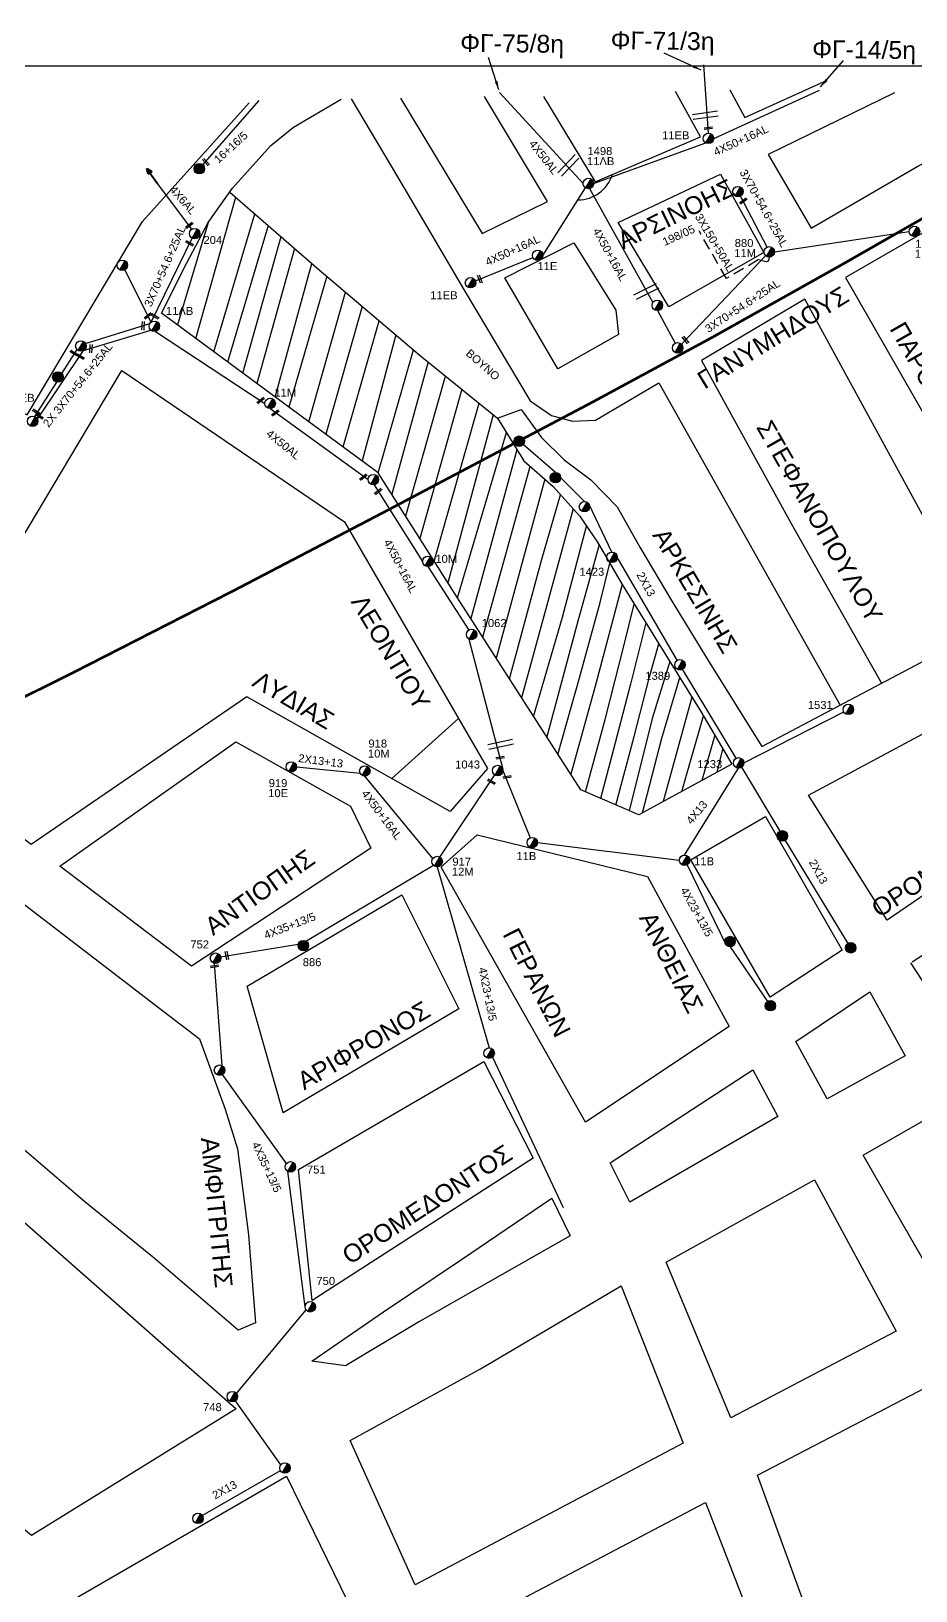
# Model space of a CAD drawing. Header units: millimetres. Extents: x 1642 to 3063, y 749 to 1773.
# Drawn here: x 1949.3 to 2148.3, y 1410.5 to 1761.4 of the extents above; entities that cross this region are included whole.
import ezdxf

# ---------------------------------------------------------------- set-up
doc = ezdxf.new("R2010")
doc.units = ezdxf.units.MM
doc.linetypes.add('ACAD_ISO08W100', pattern=[36, 24, -3, 6, -3])
doc.linetypes.add('DASHED', pattern=[19.05, 12.7, -6.35])
for name, color, linetype in [('Eπιγραφές - Σχήματα', 7, 'Continuous'), ('Άγνωστα', 7, 'Continuous'), ('Γέφυρες Εναέριου Δικτύου', 7, 'Continuous'), ('Γυμνά εναέρια ΧΤ (3Φ)   4x50AL', 7, 'Continuous'), ('Γυμνά εναέρια ΧΤ και ΦΟΠ (3Φ)   4x50+16AL', 7, 'Continuous'), ('Επίτονοι', 7, 'Continuous'), ('Επιγραφές - Σχήματα', 7, 'Continuous'), ('Καλώδια ΧΤ   3x150+50AL', 7, 'DASHED'), ('Καλώδια ΧΤ   4x6AL', 7, 'DASHED'), ('Μηχανική τομή', 7, 'Continuous'), ('Στύλος Ξύλινος', 7, 'Continuous'), ('Στύλος Ξύλινος @ 1', 7, 'Continuous'), ('Στύλος ΦΜ', 7, 'Continuous'), ('Στύλος ΦΜ @ 1', 7, 'Continuous'), ('Συνεστραμμένα ΧΤ   3x70+54.6+25 AL', 7, 'SYN_LINE'), ('Τομή', 7, 'Continuous'), ('Υπόβαθρο ΔΕΗ', 7, 'Continuous')]:
    doc.layers.add(name, color=color, linetype=linetype)
doc.styles.get("Standard").update_dxf_attribs({"font": 'arial.ttf'})
doc.linetypes.add('SYN_LINE', pattern='A,0.5,-0.0001,["/\\/\\/\\/",Standard,S=0.1,R=0,X=0,Y=-0.05],-0.25', length=0.7501)
doc.dimstyles.new('ISO-25', dxfattribs={"dimtxt": 2.5, "dimasz": 2.5, "dimexe": 1.25, "dimexo": 0.625, "dimtad": 1, "dimtxsty": 'Standard', "dimcen": 2.5, "dimaunit": 2, "dimazin": 0, "dimtfac": 1, "dimtmove": 0, "dimatfit": 3, "dimfxl": 1, "dimarcsym": 0})

# ---------------------------------------------------------------- blocks, each defined once
blk = doc.blocks.new('ΥΠΑΡΧΩΝ ΤΣΙΜΕΝΤΕΝΙΟΣ ΣΤΥΛΟΣ')
at = {"layer": 'Στύλος ΦΜ'}
blk.add_hatch(color=7, dxfattribs=at).paths.add_polyline_path([(-1.29, -2.28, 0.574793), (2.62, 0, 0.268822), (1.3, 2.27)])
at = {"layer": 'Στύλος ΦΜ', "color": 7}
blk.add_line((-1.29, -2.28), (1.3, 2.27), dxfattribs=at)
blk.add_circle((0, 0), 2.62, dxfattribs=at)
at = {"layer": 'Στύλος ΦΜ', "flags": 4}
for tag, p in [('ΑΡΙΘΜΟΣ', (-4.68, 8.05)), ('ΤΥΠΟΣ', (-4.91, 3.03))]:
    blk.add_attdef(tag, p, '', height=4, dxfattribs=at)
blk = doc.blocks.new('ΥΠΑΡΧΩΝ ΞΥΛΙΝΟΣ ΣΤΥΛΟΣ')
at = {"layer": 'Στύλος Ξύλινος'}
h = blk.add_hatch(color=7, dxfattribs=at)
h.paths.add_polyline_path([(-2.62, 0, 0.270008), (-1.29, -2.28), (1.3, 2.27, 0.576266)])
h.paths.add_polyline_path([(-1.29, -2.28, 0.574793), (2.62, 0, 0.268822), (1.3, 2.27)])
at = {"layer": 'Στύλος Ξύλινος', "color": 7}
blk.add_line((-1.29, -2.28), (1.3, 2.27), dxfattribs=at)
blk.add_circle((0, 0), 2.62, dxfattribs=at)
at = {"layer": 'Στύλος Ξύλινος', "flags": 4}
for tag, p in [('ΑΡΙΘΜΟΣ', (-4.91, 8.6)), ('ΤΥΠΟΣ', (-4.85, 3.39))]:
    blk.add_attdef(tag, p, '', height=4, dxfattribs=at)
blk = doc.blocks.new('ΕΠΙΤΟΝΟΣ')
at = {"layer": 'Επίτονοι', "lineweight": 40, "ltscale": 40}
blk.add_hatch(color=256, dxfattribs=at).paths.add_polyline_path([(-1.13, 6.47), (0, 9.1), (1.13, 6.47)])
for p, q in [((-1.13, 6.47), (0, 9.1)), ((0, 9.1), (1.13, 6.47)), ((1.13, 6.47), (-1.13, 6.47)), ((-1.13, 6.47), (0, 6.47)), ((0, 6.47), (0, 0))]:
    blk.add_line(p, q, dxfattribs=at)
blk = doc.blocks.new('ΜΗΧΑΝΙΚΗ ΤΟΜΗ')
at = {"layer": 'Μηχανική τομή', "ltscale": 40}
for p, q in [((-1.89, 0.78), (1.89, 0.78)), ((1.89, 0), (-1.89, 0))]:
    blk.add_line(p, q, dxfattribs=at)
blk = doc.blocks.new('ΤΟΜΗ')
at = {"layer": 'Τομή', "ltscale": 40}
for p, q in [((-5.68, 0), (5.68, 0)), ((5.68, -2.33), (-5.68, -2.33))]:
    blk.add_line(p, q, dxfattribs=at)

msp = doc.modelspace()

# ---------------------------------------------------------------- linework, layer by layer
at = {"layer": 'Άγνωστα', "color": 6}
for points in [[(2101.63, 1738.45), (2100.59, 1753.82)], [(1987.91, 1731.33), (2000.58, 1745.79)]]:
    msp.add_lwpolyline(points, dxfattribs=at)
at = {"layer": 'Άγνωστα'}
for points in [[(2067.19, 1662.14), (2059.94, 1668.39)], [(2073.74, 1655.59), (2068.37, 1660.96)], [(2079.92, 1644.22), (2074.8, 1654.92)], [(2094.61, 1619.87), (2081.1, 1643.04)], [(2107.86, 1597.84), (2095.82, 1617.85)], [(2109.59, 1596.8), (2132.05, 1608.3)], [(2008.94, 1595.89), (2023.24, 1594.5)], [(2041.18, 1575.62), (2053.55, 1594.1)], [(2055.38, 1595.08), (2061.55, 1579.95)], [(2096.25, 1576.07), (2108.41, 1595.62)], [(2109.07, 1595.82), (2117.65, 1581.4)], [(2063.17, 1578.86), (2095.07, 1574.89)], [(2118.85, 1579.37), (2133.02, 1556.2)], [(2011.07, 1556.71), (2039.74, 1573.78)], [(2040.59, 1573.42), (2052.28, 1532.68)], [(2096.85, 1573.88), (2105.43, 1556.09)], [(1991.88, 1553.16), (2009.35, 1556.01)], [(2106.49, 1555.42), (2114.89, 1543.14)], [(1992.22, 1528.69), (1990.49, 1551.7)], [(2053.07, 1530.63), (2068.94, 1496.74)], [(2006.67, 1506.65), (1992.32, 1526.71)], [(2010.87, 1474.44), (2006.99, 1504.88)], [(1995.47, 1454.92), (2011.09, 1473.75)], [(2005.4, 1438.86), (1995.19, 1453.28)], [(1987.76, 1427.49), (2005.33, 1437.58)]]:
    msp.add_lwpolyline(points, dxfattribs=at)
at = {"layer": 'Γέφυρες Εναέριου Δικτύου'}
msp.add_lwpolyline([(2072.28, 1723.43, 0.32068), (2080.04, 1729.15, 2.19574)], format="xyb", dxfattribs=at)
at = {"layer": 'Γυμνά εναέρια ΧΤ (3Φ)   4x50AL', "color": 151}
msp.add_lwpolyline([(2073.45, 1727.15), (2054.65, 1747.61)], dxfattribs=at)
at = {"layer": 'Γυμνά εναέρια ΧΤ (3Φ)   4x50AL', "color": 133}
for points in [[(1961.04, 1689.56), (1976.15, 1694.17)], [(1977.21, 1693.86), (2001.83, 1677.67)], [(2003.01, 1676.49), (2025.06, 1660.52)]]:
    msp.add_lwpolyline(points, dxfattribs=at)
at = {"layer": 'Γυμνά εναέρια ΧΤ και ΦΟΠ (3Φ)   4x50+16AL', "color": 133}
for points in [[(2102.81, 1737.28), (2126.59, 1748.11)], [(2075.8, 1727.15), (2101.05, 1736.25)], [(2064.4, 1710.97), (2074, 1726.15)], [(2074.9, 1726), (2089.13, 1700.34)], [(2049.19, 1705.26), (2062.13, 1710.52)], [(2090.13, 1698.54), (2094.14, 1691.2)], [(2026.42, 1659.36), (2037.32, 1642.13)], [(2038.5, 1640.95), (2047.7, 1626.67)], [(2047.75, 1624.66), (2055.34, 1595.42)]]:
    msp.add_lwpolyline(points, dxfattribs=at)
at = {"layer": 'Γυμνά εναέρια ΧΤ και ΦΟΠ (3Φ)   4x50+16AL'}
msp.add_lwpolyline([(2039.64, 1575.3), (2024.32, 1593.8)], dxfattribs=at)
at = {"layer": 'Επιγραφές - Σχήματα'}
msp.add_lwpolyline([(1667.44, 1753.61), (2823.21, 1753.61), (2823.21, 749.19), (1667.44, 749.19)], close=True, dxfattribs=at)
at = {"layer": 'Καλώδια ΧΤ   3x150+50AL', "color": 173, "ltscale": 0.2}
msp.add_lwpolyline([(2115.3, 1710.58), (2115.17, 1709.92), (2114.93, 1709.59), (2114.58, 1709.48), (2113.99, 1709.68), (2112.79, 1709.94), (2105.66, 1705.73), (2099.51, 1716.48)], dxfattribs=at)
at = {"layer": 'Καλώδια ΧΤ   4x6AL', "color": 2, "linetype": 'SYN_LINE', "ltscale": 15}
msp.add_lwpolyline([(1985.43, 1716.87), (1977.64, 1727.14)], dxfattribs=at)
at = {"layer": 'Συνεστραμμένα ΧΤ   3x70+54.6+25 AL', "color": 173, "ltscale": 15}
msp.add_lwpolyline([(2114.8, 1712.82), (2108.8, 1724.26)], dxfattribs=at)
at = {"layer": 'Συνεστραμμένα ΧΤ   3x70+54.6+25 AL', "color": 173, "ltscale": 20}
for points in [[(2116.48, 1711.75), (2146.8, 1716.36)], [(2095.56, 1690.96), (2114.49, 1710.9)]]:
    msp.add_lwpolyline(points, dxfattribs=at)
at = {"layer": 'Συνεστραμμένα ΧΤ   3x70+54.6+25 AL', "color": 2, "ltscale": 20}
for points in [[(1976.28, 1695.97), (1985.51, 1714.8)], [(1961.47, 1691.14), (1975.97, 1695.64)]]:
    msp.add_lwpolyline(points, dxfattribs=at)
at = {"layer": 'Συνεστραμμένα ΧΤ   3x70+54.6+25 AL', "color": 2, "ltscale": 15}
msp.add_lwpolyline([(1976.28, 1695.97), (1970.31, 1707.69)], dxfattribs=at)
at = {"layer": 'Συνεστραμμένα ΧΤ   3x70+54.6+25 AL', "color": 133, "linetype": 'Continuous', "ltscale": 20}
msp.add_lwpolyline([(1950.67, 1674.13), (1961.04, 1689.56)], dxfattribs=at)
at = {"layer": 'Συνεστραμμένα ΧΤ   3x70+54.6+25 AL', "color": 2, "ltscale": 8}
msp.add_lwpolyline([(1956.13, 1684.39), (1959.59, 1689.76)], dxfattribs=at)
at = {"layer": 'Συνεστραμμένα ΧΤ   3x70+54.6+25 AL', "color": 2, "ltscale": 12}
msp.add_lwpolyline([(1950.06, 1674.73), (1955.03, 1682.44)], dxfattribs=at)
at = {"layer": 'Υπόβαθρο ΔΕΗ'}
for points in [[(1930.68, 1747.67), (1913.2, 1714.45), (1904.31, 1697.52), (1948.35, 1675.07), (1974.3, 1718.56), (1998.29, 1745.26)], [(2064.49, 1746.7), (2076.17, 1727.49), (2099.83, 1737.67), (2094.25, 1747.82)], [(2106.47, 1748.23), (2109.82, 1741.95), (2128.3, 1750.37)], [(2143.52, 1747.52), (2115.05, 1733.68), (2124.74, 1717.09), (2148.77, 1731.05), (2161.39, 1737.47), (2154.85, 1747.89)], [(1978.61, 1697.96), (1984.26, 1709.29), (1989.04, 1718.33), (1994.54, 1726.05), (2003.15, 1735.68), (2008.27, 1739.79), (2018.97, 1746.12)], [(2021.23, 1746.16), (2033.13, 1726.21), (2046.69, 1703.12), (2061.55, 1678.22), (2066.34, 1674.94), (2071.07, 1673.69), (2076.19, 1673.91), (2090.5, 1682.26), (2131.24, 1609.78)], [(2032.34, 1746.34), (2050.69, 1715.9), (2065.41, 1723.07), (2051.24, 1746.69)], [(2081.32, 1718.35), (2104.35, 1729.21), (2114.08, 1711.63), (2092.7, 1699.41), (2081.32, 1718.35)], [(2174.42, 1633.09), (2210.78, 1653.22), (2191.18, 1686.95), (2175.65, 1713.19), (2167.89, 1726.39), (2132.45, 1705.96), (2160.31, 1657.47), (2174.42, 1633.09)], [(1993.95, 1725.22), (2013.53, 1708.16), (2036.82, 1688.4), (2054.17, 1674.32), (2060.06, 1664.76), (2066.72, 1658.97), (2072.63, 1652.34), (2076.7, 1646.43), (2082.18, 1636.96), (2090.45, 1623.61), (2099.89, 1608.39), (2106.9, 1596.51), (2085.95, 1585.09), (2072.88, 1590.74), (2045.17, 1633.94), (2027.34, 1662.07), (2006.32, 1677.46), (1978.61, 1697.96)], [(1986.3, 1692.27), (1995.31, 1724.04)], [(1990.32, 1689.3), (1999.57, 1720.32)], [(1989.04, 1718.33), (1982.2, 1695.31)], [(2002.59, 1717.69), (1993.46, 1686.97)], [(1996.87, 1684.45), (2005.47, 1715.18)], [(2008.5, 1712.54), (2000.01, 1682.14)], [(2055.85, 1705.91), (2071.34, 1713.77), (2080.78, 1698.62), (2081.37, 1693.16), (2067.75, 1685.46), (2055.85, 1705.91)], [(2004.12, 1679.1), (2012.41, 1709.13)], [(2015.77, 1706.26), (2007.2, 1676.82)], [(2011.75, 1673.49), (2020, 1702.67)], [(2023.75, 1699.48), (2015.53, 1670.72)], [(2054.17, 1674.32), (2059.46, 1676.33), (2064.08, 1670.02), (2069.15, 1664.97), (2075.17, 1660.48), (2081.08, 1654.4), (2086.17, 1645.33), (2093.33, 1633.3), (2101.56, 1619.81), (2113.6, 1600.47), (2150.8, 1620.1), (2163.66, 1627.2), (2123.33, 1701.14), (2100.04, 1687.32), (2120.22, 1650.67), (2140.59, 1614.71)], [(2019.41, 1667.88), (2027.58, 1696.24)], [(2031.31, 1693.08), (2023.73, 1664.72)], [(2027.34, 1662.07), (2035.3, 1689.69)], [(1921.22, 1604.86), (1948.58, 1649.65), (1969.63, 1685.09), (2019.73, 1651.04), (2051.95, 1595.51), (2043.5, 1585.89), (1997.74, 1611.67), (1949.25, 1578.45), (1922.02, 1598.68), (1921.22, 1604.86)], [(2038.55, 1687), (2030.41, 1657.24)], [(2033.51, 1652.34), (2042.5, 1683.79)], [(2046.11, 1680.87), (2036.72, 1647.27)], [(2039.94, 1642.19), (2050.02, 1677.69)], [(2053.21, 1675.11), (2043.03, 1637.31)], [(2045.17, 1633.94), (2056.17, 1671.09)], [(2058.53, 1667.24), (2048.15, 1629.29)], [(2050.86, 1625.07), (2061.53, 1663.48)], [(2064.78, 1660.65), (2053.88, 1620.36)], [(2056.84, 1615.74), (2064.16, 1642.62), (2068.36, 1657.13)], [(2071.18, 1653.97), (2059.59, 1611.45)], [(2062.29, 1607.25), (2068.78, 1629.61), (2074.21, 1650.05)], [(2077.05, 1645.82), (2072.24, 1628.67), (2065.24, 1602.65)], [(2067.77, 1598.71), (2072.61, 1615.95), (2077.3, 1632.9), (2079.44, 1641.69)], [(2082.18, 1636.96), (2076.29, 1614.57), (2070.63, 1594.24)], [(2073.98, 1590.26), (2078.39, 1606.59), (2082.74, 1623.64), (2084.94, 1632.5)], [(2087.54, 1628.31), (2084.07, 1614.52), (2079.78, 1598.15), (2077.37, 1588.79)], [(2080.79, 1587.31), (2084.88, 1602.75), (2088.33, 1616.18), (2090.45, 1623.61)], [(2092.92, 1619.63), (2088.96, 1606.79), (2083.77, 1586.03)], [(2086.82, 1585.56), (2091.16, 1602.34), (2095.17, 1616)], [(2097.91, 1611.58), (2091.45, 1588.09)], [(2124.15, 1589.52), (2164.38, 1611.15), (2177.14, 1585.56), (2141.84, 1561.43), (2124.15, 1589.52)], [(2095.62, 1590.36), (2100.48, 1607.39)], [(2030.43, 1593.26), (2045.4, 1606.79)], [(1955.7, 1573.55), (1995.29, 1601.5), (2021.08, 1587.06), (2025.66, 1577.58), (1985.32, 1551.06), (1955.7, 1573.55)], [(2103.04, 1603.05), (2100.17, 1592.84)], [(2103.56, 1594.69), (2104.89, 1599.92)], [(1857.48, 1598.62), (1908.56, 1595.27), (1938.37, 1572.05), (1979.15, 1540.77), (1987.16, 1534.74), (1992.88, 1518.87), (1995.67, 1509.96), (1998.18, 1490.62), (1999.69, 1470.84), (1995.85, 1469.15), (1976.95, 1485.36), (1961.35, 1498.07), (1941.85, 1514.72), (1924.08, 1530.16), (1889.94, 1559.47), (1857.94, 1587.81), (1857.48, 1598.62)], [(2097.57, 1574.95), (2114.46, 1584.7), (2131.72, 1554.63), (2115.53, 1544.07), (2097.68, 1575.01)], [(2042, 1573.87), (2049.6, 1580.59), (2087.9, 1571.26), (2106.32, 1537.46), (2073.98, 1515.97), (2041.47, 1573.34), (2042, 1573.87)], [(2147.46, 1552.02), (2183.28, 1575.27), (2199.18, 1563.9), (2192.85, 1556.15), (2174.87, 1546.46), (2157.03, 1536.64), (2147.17, 1551.83)], [(1997.86, 1546.6), (2032.62, 1567.14), (2045.46, 1541.5), (2005.91, 1518.07), (1997.86, 1546.6)], [(2121.31, 1534.13), (2137.9, 1545.3), (2145.92, 1530.86), (2128.33, 1521.24), (2121.31, 1534.13)], [(2136.47, 1508.57), (2187.47, 1537.79), (2195.37, 1536.27), (2179.87, 1487.06), (2155.83, 1474.76), (2136.46, 1508.56)], [(2009.39, 1505.3), (2051.07, 1529.63), (2062.2, 1507.9), (2012.5, 1475.89), (2009.39, 1505.3)], [(2079.55, 1506.86), (2111.64, 1527.71), (2117.25, 1517.25), (2083.97, 1497.97), (2079.55, 1506.86)], [(1876.91, 1482.95), (1911.25, 1525.46), (1995.38, 1451.5), (1949.31, 1422.96), (1876.91, 1482.95)], [(2092.1, 1484.5), (2125.49, 1503.02), (2143.87, 1468.96), (2106.68, 1449.45), (2092.1, 1484.5)], [(2012.41, 1462.2), (2028.49, 1473.28), (2046.05, 1485.11), (2066.4, 1498.86), (2070.53, 1490.39), (2036.61, 1471.11), (2019.95, 1461.12), (2012.41, 1462.2)], [(2020.99, 1444.34), (2050.33, 1460.51), (2081.98, 1479.17), (2095.97, 1443.73), (2035.64, 1411.9), (2020.99, 1444.34)], [(2132.89, 1380.91), (2112.69, 1436.55), (2152.59, 1457.33), (2165.17, 1434.27), (2144.66, 1371.51)], [(1957.17, 1407.68), (2006.66, 1436.3), (2021.84, 1405.29), (1972.19, 1379.72), (1957.17, 1407.68)], [(2056.92, 1363.8), (2041.51, 1399.11), (2101, 1430.45), (2119.52, 1382.67)]]:
    msp.add_lwpolyline(points, dxfattribs=at)
at = {"layer": 'Υπόβαθρο ΔΕΗ', "color": 1, "linetype": 'ACAD_ISO08W100', "ltscale": 0.4, "const_width": 0.6, "flags": 128}
msp.add_lwpolyline([(1722.12, 1740.31), (1735.06, 1727.49), (1743.68, 1715.39), (1749.86, 1704.26), (1755.46, 1693.17), (1760.05, 1679.01), (1764.07, 1662.74), (1767.16, 1641.79), (1767.78, 1619.06), (1769.71, 1616.68), (1793.87, 1613.79), (1830.12, 1609.95), (1862.53, 1606.12), (1927.64, 1601.71), (1957.47, 1616.48), (1995.19, 1635.74), (2028.41, 1653.09), (2075.47, 1677.92), (2102.48, 1692.52), (2132.07, 1709.12), (2160.69, 1725.5), (2174.66, 1733.39), (2186.5, 1713.05), (2209.44, 1673.09), (2238.21, 1625.08), (2267.45, 1641.28)], dxfattribs=at)

# ---------------------------------------------------------------- block references
at = {"layer": 'Επίτονοι', "xscale": 0.4499999999998271, "yscale": 0.4499999999998271, "zscale": 0.4499999999998271, "rotation": 34.84543816463781}
msp.add_blockref('ΕΠΙΤΟΝΟΣ', (1977.64, 1727.14), dxfattribs=at)
at = {"layer": 'Μηχανική τομή'}
for p, xscale, yscale, zscale, rotation in [((2101.57, 1739.77), 0.4999999999997394, 0.4999999999997394, 0.4999999999997394, 187.065792831232), ((1988.44, 1731.82), 0.499999999999801, 0.499999999999801, 0.499999999999801, 310.0563027230567), ((2109.34, 1723.35), 0.4999999999997319, 0.4999999999997319, 0.4999999999997319, 216.3110755297981), ((1984.94, 1717.58), 0.4999999999996804, 0.4999999999996804, 0.4999999999996804, 38.16343562384909), ((1984.98, 1713.86), 0.4999999999996951, 0.4999999999996951, 0.4999999999996951, 150.4082100721716), ((2050.38, 1705.7), 0.4999999999996884, 0.4999999999996884, 0.4999999999996884, 110.4716530327751), ((1974.61, 1695.11), 0.4999999999997167, 0.4999999999997167, 0.4999999999997167, 87.32462276364336), ((1975.68, 1697.22), 0.4999999999996804, 0.4999999999996804, 0.4999999999996804, 38.16343562384909), ((1977.23, 1697.41), 0.4999999999996951, 0.4999999999996951, 0.4999999999996951, 150.4082100721716), ((2096.63, 1692.05), 0.4999999999998213, 0.4999999999998213, 0.4999999999998213, 127.8539631591282), ((1958.95, 1689.16), 0.4999999999997901, 0.4999999999997901, 0.4999999999997901, 148.6940359633149), ((1960.45, 1688.36), 0.4999999999997901, 0.4999999999997901, 0.4999999999997901, 148.6940359633149), ((1962.9, 1689.96), 0.4999999999997167, 0.4999999999997167, 0.4999999999997167, 87.32462276364336), ((2001.01, 1678.17), 0.4999999999996804, 0.4999999999996804, 0.4999999999996804, 38.16343562384909), ((1950.52, 1675.92), 0.4999999999997901, 0.4999999999997901, 0.4999999999997901, 148.6940359633149), ((1951.22, 1674.91), 0.4999999999997901, 0.4999999999997901, 0.4999999999997901, 148.6940359633149), ((2004.3, 1675.36), 0.4999999999996804, 0.4999999999996804, 0.4999999999996804, 38.16343562384909), ((2024.09, 1660.91), 0.4999999999996804, 0.4999999999996804, 0.4999999999996804, 38.16343562384909), ((2027.44, 1657.69), 0.4999999999996804, 0.4999999999996804, 0.4999999999996804, 38.16343562384909), ((2054.74, 1598.18), 0.4999999999997613, 0.4999999999997613, 0.4999999999997613, 188.9275464129725), ((2052.91, 1592.71), 0.4999999999996951, 0.4999999999996951, 0.4999999999996951, 150.4082100721716), ((2056.32, 1593.82), 0.4999999999997613, 0.4999999999997613, 0.4999999999997613, 188.9275464129725), ((1993.06, 1553.41), 0.4999999999997326, 0.4999999999997326, 0.4999999999997326, 281.9369000057301), ((1990.45, 1551.24), 0.4999999999997613, 0.4999999999997613, 0.4999999999997613, 188.9275464129725)]:
    msp.add_blockref('ΜΗΧΑΝΙΚΗ ΤΟΜΗ', p, dxfattribs=dict(at, xscale=xscale, yscale=yscale, zscale=zscale, rotation=rotation))
at = {"layer": 'Στύλος Ξύλινος @ 1', "ltscale": 40, "xscale": 0.4499999999998181, "yscale": 0.4499999999998181, "zscale": 0.4499999999998181}
for p in [(1987.09, 1730.48), (1955.26, 1683.6), (2059.05, 1669.16), (2067.19, 1660.96), (2118.25, 1580.38), (2106.49, 1556.6), (2133.64, 1555.2), (2115.56, 1542.17)]:
    msp.add_blockref('ΥΠΑΡΧΩΝ ΞΥΛΙΝΟΣ ΣΤΥΛΟΣ', p, dxfattribs=at)
at = {"layer": 'Στύλος Ξύλινος @ 1', "ltscale": 40}
ref = msp.add_blockref('ΥΠΑΡΧΩΝ ΞΥΛΙΝΟΣ ΣΤΥΛΟΣ', (2010.49, 1555.69), dxfattribs=dict(at, xscale=0.4499999999998181, yscale=0.4499999999998181, zscale=0.4499999999998181))
ref.add_attrib('ΤΥΠΟΣ', '886', (2010.36, 1551.07), dxfattribs={"layer": 'Στύλος Ξύλινος', "height": 1.8, "flags": 4})
at = {"layer": 'Στύλος ΦΜ @ 1', "ltscale": 40}
ref = msp.add_blockref('ΥΠΑΡΧΩΝ ΤΣΙΜΕΝΤΕΝΙΟΣ ΣΤΥΛΟΣ', (2101.63, 1737.28), dxfattribs=dict(at, xscale=0.4499999999998181, yscale=0.4499999999998181, zscale=0.4499999999998181))
ref.add_attrib('ΤΥΠΟΣ', '11EB', (2091.2, 1737.08), dxfattribs={"layer": 'Στύλος ΦΜ', "height": 1.8, "flags": 4})
ref = msp.add_blockref('ΥΠΑΡΧΩΝ ΤΣΙΜΕΝΤΕΝΙΟΣ ΣΤΥΛΟΣ', (2074.63, 1727.15), dxfattribs=dict(at, xscale=0.4499999999998181, yscale=0.4499999999998181, zscale=0.4499999999998181))
ref.add_attrib('ΤΥΠΟΣ', '11ΛΒ', (2074.3, 1731.26), dxfattribs={"layer": 'Στύλος ΦΜ', "height": 1.8, "flags": 4})
ref.add_attrib('ΑΡΙΘΜΟΣ', '1498', (2074.41, 1733.53), dxfattribs={"layer": 'Στύλος ΦΜ', "height": 1.8, "flags": 4})
at = {"layer": 'Στύλος ΦΜ @ 1', "ltscale": 40, "xscale": 0.4499999999998181, "yscale": 0.4499999999998181, "zscale": 0.4499999999998181}
for p in [(2108.25, 1725.31), (1969.77, 1708.74), (2090.13, 1699.72), (1960.44, 1690.58), (2094.7, 1690.16), (2026.23, 1660.52), (2073.74, 1654.42), (2052.28, 1531.5), (1991.63, 1527.67), (2006.35, 1438.17), (1986.78, 1426.84)]:
    msp.add_blockref('ΥΠΑΡΧΩΝ ΤΣΙΜΕΝΤΕΝΙΟΣ ΣΤΥΛΟΣ', p, dxfattribs=at)
at = {"layer": 'Στύλος ΦΜ @ 1', "ltscale": 40}
ref = msp.add_blockref('ΥΠΑΡΧΩΝ ΤΣΙΜΕΝΤΕΝΙΟΣ ΣΤΥΛΟΣ', (1986.03, 1715.86), dxfattribs=dict(at, xscale=0.4499999999998181, yscale=0.4499999999998181, zscale=0.4499999999998181))
ref.add_attrib('ΤΥΠΟΣ', '204', (1988.02, 1713.53), dxfattribs={"layer": 'Στύλος ΦΜ', "height": 1.8, "flags": 4})
ref = msp.add_blockref('ΥΠΑΡΧΩΝ ΤΣΙΜΕΝΤΕΝΙΟΣ ΣΤΥΛΟΣ', (2147.98, 1716.36), dxfattribs=dict(at, xscale=0.4499999999998181, yscale=0.4499999999998181, zscale=0.4499999999998181))
ref.add_attrib('ΤΥΠΟΣ', '11B', (2148.05, 1710.42), dxfattribs={"layer": 'Στύλος ΦΜ', "height": 1.8, "flags": 4})
ref.add_attrib('ΑΡΙΘΜΟΣ', '1848', (2148.16, 1712.68), dxfattribs={"layer": 'Στύλος ΦΜ', "height": 1.8, "flags": 4})
ref = msp.add_blockref('ΥΠΑΡΧΩΝ ΤΣΙΜΕΝΤΕΝΙΟΣ ΣΤΥΛΟΣ', (2115.3, 1711.75), dxfattribs=dict(at, xscale=0.4499999999998181, yscale=0.4499999999998181, zscale=0.4499999999998181))
ref.add_attrib('ΤΥΠΟΣ', '11M', (2107.43, 1710.58), dxfattribs={"layer": 'Στύλος ΦΜ', "height": 1.8, "flags": 4})
ref.add_attrib('ΑΡΙΘΜΟΣ', '880', (2107.54, 1712.84), dxfattribs={"layer": 'Στύλος ΦΜ', "height": 1.8, "flags": 4})
ref = msp.add_blockref('ΥΠΑΡΧΩΝ ΤΣΙΜΕΝΤΕΝΙΟΣ ΣΤΥΛΟΣ', (2063.22, 1710.97), dxfattribs=dict(at, xscale=0.4499999999998181, yscale=0.4499999999998181, zscale=0.4499999999998181))
ref.add_attrib('ΤΥΠΟΣ', '11E', (2063.16, 1707.66), dxfattribs={"layer": 'Στύλος ΦΜ', "height": 1.8, "flags": 4})
ref = msp.add_blockref('ΥΠΑΡΧΩΝ ΤΣΙΜΕΝΤΕΝΙΟΣ ΣΤΥΛΟΣ', (2048.1, 1704.81), dxfattribs=dict(at, xscale=0.4499999999998181, yscale=0.4499999999998181, zscale=0.4499999999998181))
ref.add_attrib('ΤΥΠΟΣ', '11EB', (2039.04, 1701.11), dxfattribs={"layer": 'Στύλος ΦΜ', "height": 1.8, "flags": 4})
ref = msp.add_blockref('ΥΠΑΡΧΩΝ ΤΣΙΜΕΝΤΕΝΙΟΣ ΣΤΥΛΟΣ', (1976.97, 1695.02), dxfattribs=dict(at, xscale=0.4499999999998181, yscale=0.4499999999998181, zscale=0.4499999999998181))
ref.add_attrib('ΤΥΠΟΣ', '11ΛB', (1979.58, 1697.56), dxfattribs={"layer": 'Στύλος ΦΜ', "height": 1.8, "flags": 4})
ref = msp.add_blockref('ΥΠΑΡΧΩΝ ΤΣΙΜΕΝΤΕΝΙΟΣ ΣΤΥΛΟΣ', (2003.01, 1677.67), dxfattribs=dict(at, xscale=0.4499999999998181, yscale=0.4499999999998181, zscale=0.4499999999998181))
ref.add_attrib('ΤΥΠΟΣ', '11M', (2003.98, 1679.2), dxfattribs={"layer": 'Στύλος ΦΜ', "height": 1.8, "flags": 4})
ref = msp.add_blockref('ΥΠΑΡΧΩΝ ΤΣΙΜΕΝΤΕΝΙΟΣ ΣΤΥΛΟΣ', (1949.59, 1673.65), dxfattribs=dict(at, xscale=0.4499999999998181, yscale=0.4499999999998181, zscale=0.4499999999998181))
ref.add_attrib('ΤΥΠΟΣ', '11EB', (1943.88, 1678.02), dxfattribs={"layer": 'Στύλος ΦΜ', "height": 1.8, "flags": 4})
ref = msp.add_blockref('ΥΠΑΡΧΩΝ ΤΣΙΜΕΝΤΕΝΙΟΣ ΣΤΥΛΟΣ', (2038.5, 1642.13), dxfattribs=dict(at, xscale=0.4499999999998181, yscale=0.4499999999998181, zscale=0.4499999999998181))
ref.add_attrib('ΤΥΠΟΣ', '10M', (2040.19, 1641.8), dxfattribs={"layer": 'Στύλος ΦΜ', "height": 1.8, "flags": 4})
ref = msp.add_blockref('ΥΠΑΡΧΩΝ ΤΣΙΜΕΝΤΕΝΙΟΣ ΣΤΥΛΟΣ', (2079.92, 1643.04), dxfattribs=dict(at, xscale=0.4499999999998181, yscale=0.4499999999998181, zscale=0.4499999999998181))
ref.add_attrib('ΤΥΠΟΣ', '1423', (2072.59, 1638.89), dxfattribs={"layer": 'Στύλος ΦΜ', "height": 1.8, "flags": 4})
ref = msp.add_blockref('ΥΠΑΡΧΩΝ ΤΣΙΜΕΝΤΕΝΙΟΣ ΣΤΥΛΟΣ', (2048.34, 1625.68), dxfattribs=dict(at, xscale=0.4499999999998181, yscale=0.4499999999998181, zscale=0.4499999999998181))
ref.add_attrib('ΤΥΠΟΣ', '1062', (2050.62, 1627.35), dxfattribs={"layer": 'Στύλος ΦΜ', "height": 1.8, "flags": 4})
ref = msp.add_blockref('ΥΠΑΡΧΩΝ ΤΣΙΜΕΝΤΕΝΙΟΣ ΣΤΥΛΟΣ', (2095.21, 1618.86), dxfattribs=dict(at, xscale=0.4499999999998181, yscale=0.4499999999998181, zscale=0.4499999999998181))
ref.add_attrib('ΤΥΠΟΣ', '1389', (2087.43, 1615.49), dxfattribs={"layer": 'Στύλος ΦΜ', "height": 1.8, "flags": 4})
ref = msp.add_blockref('ΥΠΑΡΧΩΝ ΤΣΙΜΕΝΤΕΝΙΟΣ ΣΤΥΛΟΣ', (2133.09, 1608.83), dxfattribs=dict(at, xscale=0.4499999999998181, yscale=0.4499999999998181, zscale=0.4499999999998181))
ref.add_attrib('ΤΥΠΟΣ', '1531', (2123.99, 1608.93), dxfattribs={"layer": 'Στύλος ΦΜ', "height": 1.8, "flags": 4})
ref = msp.add_blockref('ΥΠΑΡΧΩΝ ΤΣΙΜΕΝΤΕΝΙΟΣ ΣΤΥΛΟΣ', (2024.32, 1594.98), dxfattribs=dict(at, xscale=0.4499999999998181, yscale=0.4499999999998181, zscale=0.4499999999998181))
ref.add_attrib('ΤΥΠΟΣ', '10M', (2025.02, 1597.99), dxfattribs={"layer": 'Στύλος ΦΜ', "height": 1.8, "flags": 4})
ref.add_attrib('ΑΡΙΘΜΟΣ', '918', (2025.13, 1600.25), dxfattribs={"layer": 'Στύλος ΦΜ', "height": 1.8, "flags": 4})
ref = msp.add_blockref('ΥΠΑΡΧΩΝ ΤΣΙΜΕΝΤΕΝΙΟΣ ΣΤΥΛΟΣ', (2007.77, 1595.89), dxfattribs=dict(at, xscale=0.4499999999998181, yscale=0.4499999999998181, zscale=0.4499999999998181))
ref.add_attrib('ΤΥΠΟΣ', '10E', (2002.58, 1589.09), dxfattribs={"layer": 'Στύλος ΦΜ', "height": 1.8, "flags": 4})
ref.add_attrib('ΑΡΙΘΜΟΣ', '919', (2002.69, 1591.35), dxfattribs={"layer": 'Στύλος ΦΜ', "height": 1.8, "flags": 4})
ref = msp.add_blockref('ΥΠΑΡΧΩΝ ΤΣΙΜΕΝΤΕΝΙΟΣ ΣΤΥΛΟΣ', (2054.21, 1595.08), dxfattribs=dict(at, xscale=0.4499999999998181, yscale=0.4499999999998181, zscale=0.4499999999998181))
ref.add_attrib('ΤΥΠΟΣ', '1043', (2044.64, 1595.53), dxfattribs={"layer": 'Στύλος ΦΜ', "height": 1.8, "flags": 4})
ref = msp.add_blockref('ΥΠΑΡΧΩΝ ΤΣΙΜΕΝΤΕΝΙΟΣ ΣΤΥΛΟΣ', (2108.41, 1596.8), dxfattribs=dict(at, xscale=0.4499999999998181, yscale=0.4499999999998181, zscale=0.4499999999998181))
ref.add_attrib('ΤΥΠΟΣ', '1233', (2099.13, 1595.62), dxfattribs={"layer": 'Στύλος ΦΜ', "height": 1.8, "flags": 4})
ref = msp.add_blockref('ΥΠΑΡΧΩΝ ΤΣΙΜΕΝΤΕΝΙΟΣ ΣΤΥΛΟΣ', (2061.99, 1578.86), dxfattribs=dict(at, xscale=0.4499999999998181, yscale=0.4499999999998181, zscale=0.4499999999998181))
ref.add_attrib('ΤΥΠΟΣ', '11B', (2058.43, 1574.94), dxfattribs={"layer": 'Στύλος ΦΜ', "height": 1.8, "flags": 4})
ref = msp.add_blockref('ΥΠΑΡΧΩΝ ΤΣΙΜΕΝΤΕΝΙΟΣ ΣΤΥΛΟΣ', (2040.59, 1574.6), dxfattribs=dict(at, xscale=0.4499999999998181, yscale=0.4499999999998181, zscale=0.4499999999998181))
ref.add_attrib('ΤΥΠΟΣ', '12M', (2043.91, 1571.42), dxfattribs={"layer": 'Στύλος ΦΜ', "height": 1.8, "flags": 4})
ref.add_attrib('ΑΡΙΘΜΟΣ', '917', (2044.02, 1573.68), dxfattribs={"layer": 'Στύλος ΦΜ', "height": 1.8, "flags": 4})
ref = msp.add_blockref('ΥΠΑΡΧΩΝ ΤΣΙΜΕΝΤΕΝΙΟΣ ΣΤΥΛΟΣ', (2096.25, 1574.89), dxfattribs=dict(at, xscale=0.4499999999998181, yscale=0.4499999999998181, zscale=0.4499999999998181))
ref.add_attrib('ΤΥΠΟΣ', '11B', (2098.41, 1573.75), dxfattribs={"layer": 'Στύλος ΦΜ', "height": 1.8, "flags": 4})
ref = msp.add_blockref('ΥΠΑΡΧΩΝ ΤΣΙΜΕΝΤΕΝΙΟΣ ΣΤΥΛΟΣ', (1990.74, 1552.85), dxfattribs=dict(at, xscale=0.4499999999998181, yscale=0.4499999999998181, zscale=0.4499999999998181))
ref.add_attrib('ΤΥΠΟΣ', '752', (1985.07, 1555.06), dxfattribs={"layer": 'Στύλος ΦΜ', "height": 1.8, "flags": 4})
ref = msp.add_blockref('ΥΠΑΡΧΩΝ ΤΣΙΜΕΝΤΕΝΙΟΣ ΣΤΥΛΟΣ', (2007.58, 1505.91), dxfattribs=dict(at, xscale=0.4499999999998181, yscale=0.4499999999998181, zscale=0.4499999999998181))
ref.add_attrib('ΤΥΠΟΣ', '751', (2011.3, 1504.41), dxfattribs={"layer": 'Στύλος ΦΜ', "height": 1.8, "flags": 4})
ref = msp.add_blockref('ΥΠΑΡΧΩΝ ΤΣΙΜΕΝΤΕΝΙΟΣ ΣΤΥΛΟΣ', (2012.04, 1474.44), dxfattribs=dict(at, xscale=0.4499999999998181, yscale=0.4499999999998181, zscale=0.4499999999998181))
ref.add_attrib('ΤΥΠΟΣ', '750', (2013.43, 1479.35), dxfattribs={"layer": 'Στύλος ΦΜ', "height": 1.8, "flags": 4})
ref = msp.add_blockref('ΥΠΑΡΧΩΝ ΤΣΙΜΕΝΤΕΝΙΟΣ ΣΤΥΛΟΣ', (1994.51, 1454.24), dxfattribs=dict(at, xscale=0.4499999999998181, yscale=0.4499999999998181, zscale=0.4499999999998181))
ref.add_attrib('ΤΥΠΟΣ', '748', (1987.93, 1450.96), dxfattribs={"layer": 'Στύλος ΦΜ', "height": 1.8, "flags": 4})
at = {"layer": 'Τομή'}
for p, xscale, yscale, zscale, rotation in [((2100.98, 1741.92), 0.4999999999999112, 0.4999999999999112, 0.4999999999999112, 187.8477734316182), ((2070.52, 1730.81), 0.4999999999999671, 0.4999999999999671, 0.4999999999999671, 226.3601151180505), ((2087.92, 1702.32), 0.5000000000000158, 0.5000000000000158, 0.5000000000000158, 206.3164873690791), ((2055, 1600.4), 0.500000000000083, 0.500000000000083, 0.500000000000083, 192.6389865185128)]:
    msp.add_blockref('ΤΟΜΗ', p, dxfattribs=dict(at, xscale=xscale, yscale=yscale, zscale=zscale, rotation=rotation))

# ---------------------------------------------------------------- texts
at = {"layer": 'Eπιγραφές - Σχήματα', "attachment_point": 1}
for s, insert, char_height, width, rotation in [('ΦΓ-71/3η', (2079.66, 1761.39), 4, 40.8874, 359.3062), ('ΦΓ-75/8η', (2045.8, 1760.8), 4, 40.8874, 359.3062), ('ΦΓ-14/5η', (2124.99, 1759.4), 4, 40.8874, 359.3062), ('ΑΡΣΙΝΟΗΣ', (2080.67, 1715.83), 4, 47.0756, 26.201), ('ΓΑΝΥΜΗΔΟΥΣ', (2098.67, 1684.15), 4, 40.8874, 31.4633), ('ΠΑΡΘΕΝΟΠΗΣ', (2145.74, 1696.46), 4, 40.8874, 299.6827), ('ΒΟΥΝΟ', (2048.06, 1690.03), 1.8, 47.0756, 318.6552), ('ΣΤΕΦΑΝΟΠΟΥΛΟΥ', (2115.75, 1674.32), 4, 40.8874, 299.6827), ('ΑΡΚΕΣΙΝΗΣ', (2092.34, 1650.08), 4, 47.0756, 300.7299), ('ΛΕΟΝΤΙΟΥ', (2024.5, 1635.11), 4, 47.0756, 300.7299), ('ΛΥΔΙΑΣ', (2000.71, 1617.69), 4, 47.0756, 329.4723), ('ΟΡΟΜΕΔΟΝΤΟΣ', (2137.82, 1565.2), 4, 40.8874, 33.0591), ('ΑΝΤΙΟΠΗΣ', (1987.85, 1561.07), 4, 47.0756, 35.4676), ('ΑΝΘΕΙΑΣ', (2089.5, 1563.78), 4, 47.0756, 296.9928), ('ΓΕΡΑΝΩΝ', (2058.79, 1560.1), 4, 47.0756, 296.9928), ('ΑΡΙΦΡΟΝΟΣ', (2008.65, 1526.54), 4, 47.0756, 30.4553), ('ΑΜΦΙΤΡΙΤΗΣ', (1991.42, 1512.79), 4, 47.0756, 275.4119), ('ΟΡΟΜΕΔΟΝΤΟΣ', (2018.74, 1487.15), 4, 40.8874, 33.0591)]:
    msp.add_mtext(s, dxfattribs=dict(at, insert=insert, char_height=char_height, width=width, rotation=rotation))
at = {"layer": 'Eπιγραφές - Σχήματα', "color": 7, "char_height": 1.8, "width": 168.3718, "attachment_point": 1}
for s, insert, rotation in [('16+16/5', (1990.18, 1732.88), 42.2609), ('198/05', (2091.06, 1714.71), 24.4642), ('2X13', (2086.95, 1640.01), 298.9454), ('2X13+13', (2009.48, 1598.8), 352.569), ('4X13', (2096.44, 1583.96), 50.7864), ('2X13', (2125.72, 1575.33), 298.9454), ('4X23+13/5', (2096.83, 1569.05), 298.9454), ('4X35+13/5', (2001.41, 1558.79), 21.1845), ('4X23+13/5', (2051.66, 1550.95), 281.2497), ('4X35+13/5', (2000.46, 1511.79), 295.1859), ('2X13', (1989.76, 1432.65), 28.8062)]:
    msp.add_mtext(s, dxfattribs=dict(at, insert=insert, rotation=rotation))
at = {"layer": 'Γυμνά εναέρια ΧΤ (3Φ)   4x50AL', "color": 7, "char_height": 1.8, "width": 168.3718, "attachment_point": 1}
for insert, rotation in [((2062.56, 1737.13), 308.0962), ((2003.09, 1671.95), 320.9335)]:
    msp.add_mtext('4X50AL', dxfattribs=dict(at, insert=insert, rotation=rotation))
at = {"layer": 'Γυμνά εναέρια ΧΤ και ΦΟΠ (3Φ)   4x50+16AL', "color": 7, "char_height": 1.8, "width": 168.3718, "attachment_point": 1}
for insert, rotation in [((2102.55, 1734.95), 24.4642), ((2077.11, 1717.39), 298.733), ((2051.19, 1710.19), 24.4642), ((2030.09, 1647.33), 297.5531), ((2024.92, 1590.93), 306.8084)]:
    msp.add_mtext('4X50+16AL', dxfattribs=dict(at, insert=insert, rotation=rotation))
at = {"layer": 'Καλώδια ΧΤ   3x150+50AL', "color": 7, "insert": (2100.06, 1720.6), "char_height": 1.8, "width": 168.3718, "attachment_point": 1, "rotation": 300.8287}
msp.add_mtext('3X150+50AL', dxfattribs=at)
at = {"layer": 'Καλώδια ΧΤ   4x6AL', "color": 7, "insert": (1981.62, 1726.84), "char_height": 1.8, "width": 168.3718, "attachment_point": 1, "rotation": 311.1155}
msp.add_mtext('4X6AL', dxfattribs=at)
at = {"layer": 'Συνεστραμμένα ΧΤ   3x70+54.6+25 AL', "color": 7, "char_height": 1.8, "width": 168.3718, "attachment_point": 1}
for s, insert, rotation in [('3X70+54.6+25AL', (2110.13, 1730.55), 299.1232), ('3X70+54.6+25AL', (1974.61, 1699.93), 66.3943), ('3X70+54.6+25AL', (2100.61, 1694.98), 33.2867), ('2X 3X70+54.6+25AL', (1951.75, 1673.26), 51.4337)]:
    msp.add_mtext(s, dxfattribs=dict(at, insert=insert, rotation=rotation))

# ---------------------------------------------------------------- leaders
at = {"layer": 'Επιγραφές - Σχήματα', "ltscale": 40}
for points in [[(2054.47, 1748.18), (2052.14, 1755.47)], [(2100, 1752.66), (2091.69, 1756.47)], [(2126.84, 1748.86), (2132.04, 1754.8)]]:
    msp.add_leader(points, dimstyle='ISO-25', override={"dimasz": 2, "dimtad": 0}, dxfattribs=at)

doc.saveas('drawing.dxf')
